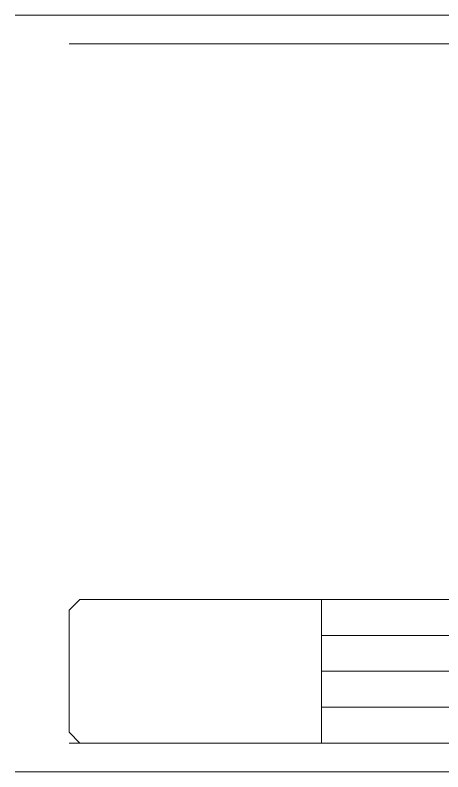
# Model space of a CAD drawing. Header units: metres. Extents: x 2743 to 9023, y 3809 to 6007.
# Drawn here: x 4328 to 4922, y 3809 to 4859 of the extents above; entities that cross this region are included whole.
import ezdxf

# ---------------------------------------------------------------- set-up
doc = ezdxf.new("R2010")
doc.units = ezdxf.units.M
doc.layers.add('SARRAFO DE PRESSAO', color=7, linetype='Continuous')

msp = doc.modelspace()

# ---------------------------------------------------------------- linework, layer by layer
at = {"layer": 'SARRAFO DE PRESSAO', "color": 30, "lineweight": 9}
for p, q in [((4753.3, 3848.5), (4753.3, 4047.8)), ((4753.3, 3997.9), (5772.7, 3997.9)), ((4753.3, 3948.1), (5676.7, 3948.1)), ((4753.3, 3898.3), (5676.7, 3898.3))]:
    msp.add_line(p, q, dxfattribs=at)
at = {"layer": 'SARRAFO DE PRESSAO', "color": 251, "lineweight": 9}
msp.add_lwpolyline([(4327.7, 3808.5), (5812.7, 3808.5), (5812.7, 4858.5), (4327.7, 4858.5)], dxfattribs=at)
at = {"layer": 'SARRAFO DE PRESSAO', "color": 30, "lineweight": 9}
for points in [[(4402.7, 3848.5), (5772.7, 3848.5), (5772.7, 4818.5), (4402.7, 4818.5)], [(5772.7, 3848.5), (5772.7, 4032.8), (5757.7, 4047.8), (4417.7, 4047.8), (4402.7, 4032.8), (4402.7, 3863.5), (4417.7, 3848.5), (5772.7, 3848.5)]]:
    msp.add_lwpolyline(points, dxfattribs=at)

doc.saveas('drawing.dxf')
